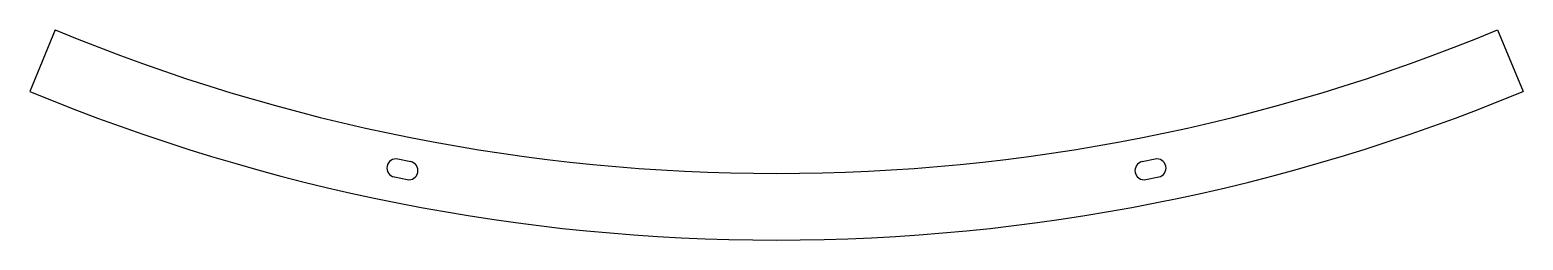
# Model space of a CAD drawing. Header units: millimetres. Extents: x 2645 to 3789, y 524 to 684.
import ezdxf

# ---------------------------------------------------------------- set-up
doc = ezdxf.new("R2010")
doc.units = ezdxf.units.MM

msp = doc.modelspace()

# ---------------------------------------------------------------- linework, layer by layer
for p, q in [((2664.2, 684.5), (2644.7, 637.4)), ((3769, 684.5), (3788.5, 637.4)), ((2926.6, 585.7), (2936.4, 583.7)), ((3496.8, 583.7), (3506.6, 585.7)), ((2923.9, 571.9), (2933.7, 570)), ((3499.6, 570), (3509.4, 571.9))]:
    msp.add_line(p, q)
for centre, radius, start, end in [((3216.6, 2018.1), 1443.5, 247.5, 292.5), ((3216.6, 2018.1), 1494.5, 247.5, 292.5), ((2925.2, 578.8), 7, 78.75, 258.75), ((2935, 576.8), 7, 258.75, 78.75), ((3498.2, 576.8), 7, 101.25, 281.25), ((3508, 578.8), 7, 281.25, 101.25)]:
    msp.add_arc(centre, radius, start, end)

doc.saveas('drawing.dxf')
